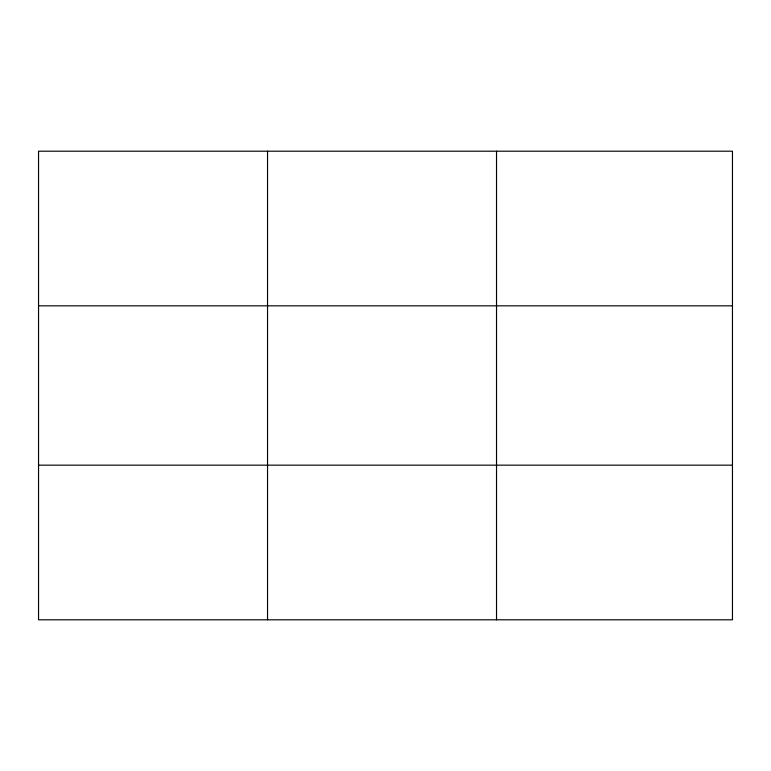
<?xml version="1.0" encoding="UTF-8"?>
<svg xmlns="http://www.w3.org/2000/svg" width="771" height="771" viewBox="0 0 771 771"><rect width="100%" height="100%" fill="white"/><g stroke="black" fill="none" stroke-linecap="round" stroke-linejoin="round"><path stroke-width="1.16" d="M267.537 151.203L267.537 619.797M496.524 151.203L496.524 619.797M38.55 305.836L732.45 305.836M38.55 465.164L732.45 465.164M732.45 542.476L732.45 619.797L38.55 619.797L38.55 151.203L732.45 151.203L732.45 542.476"/></g></svg>
